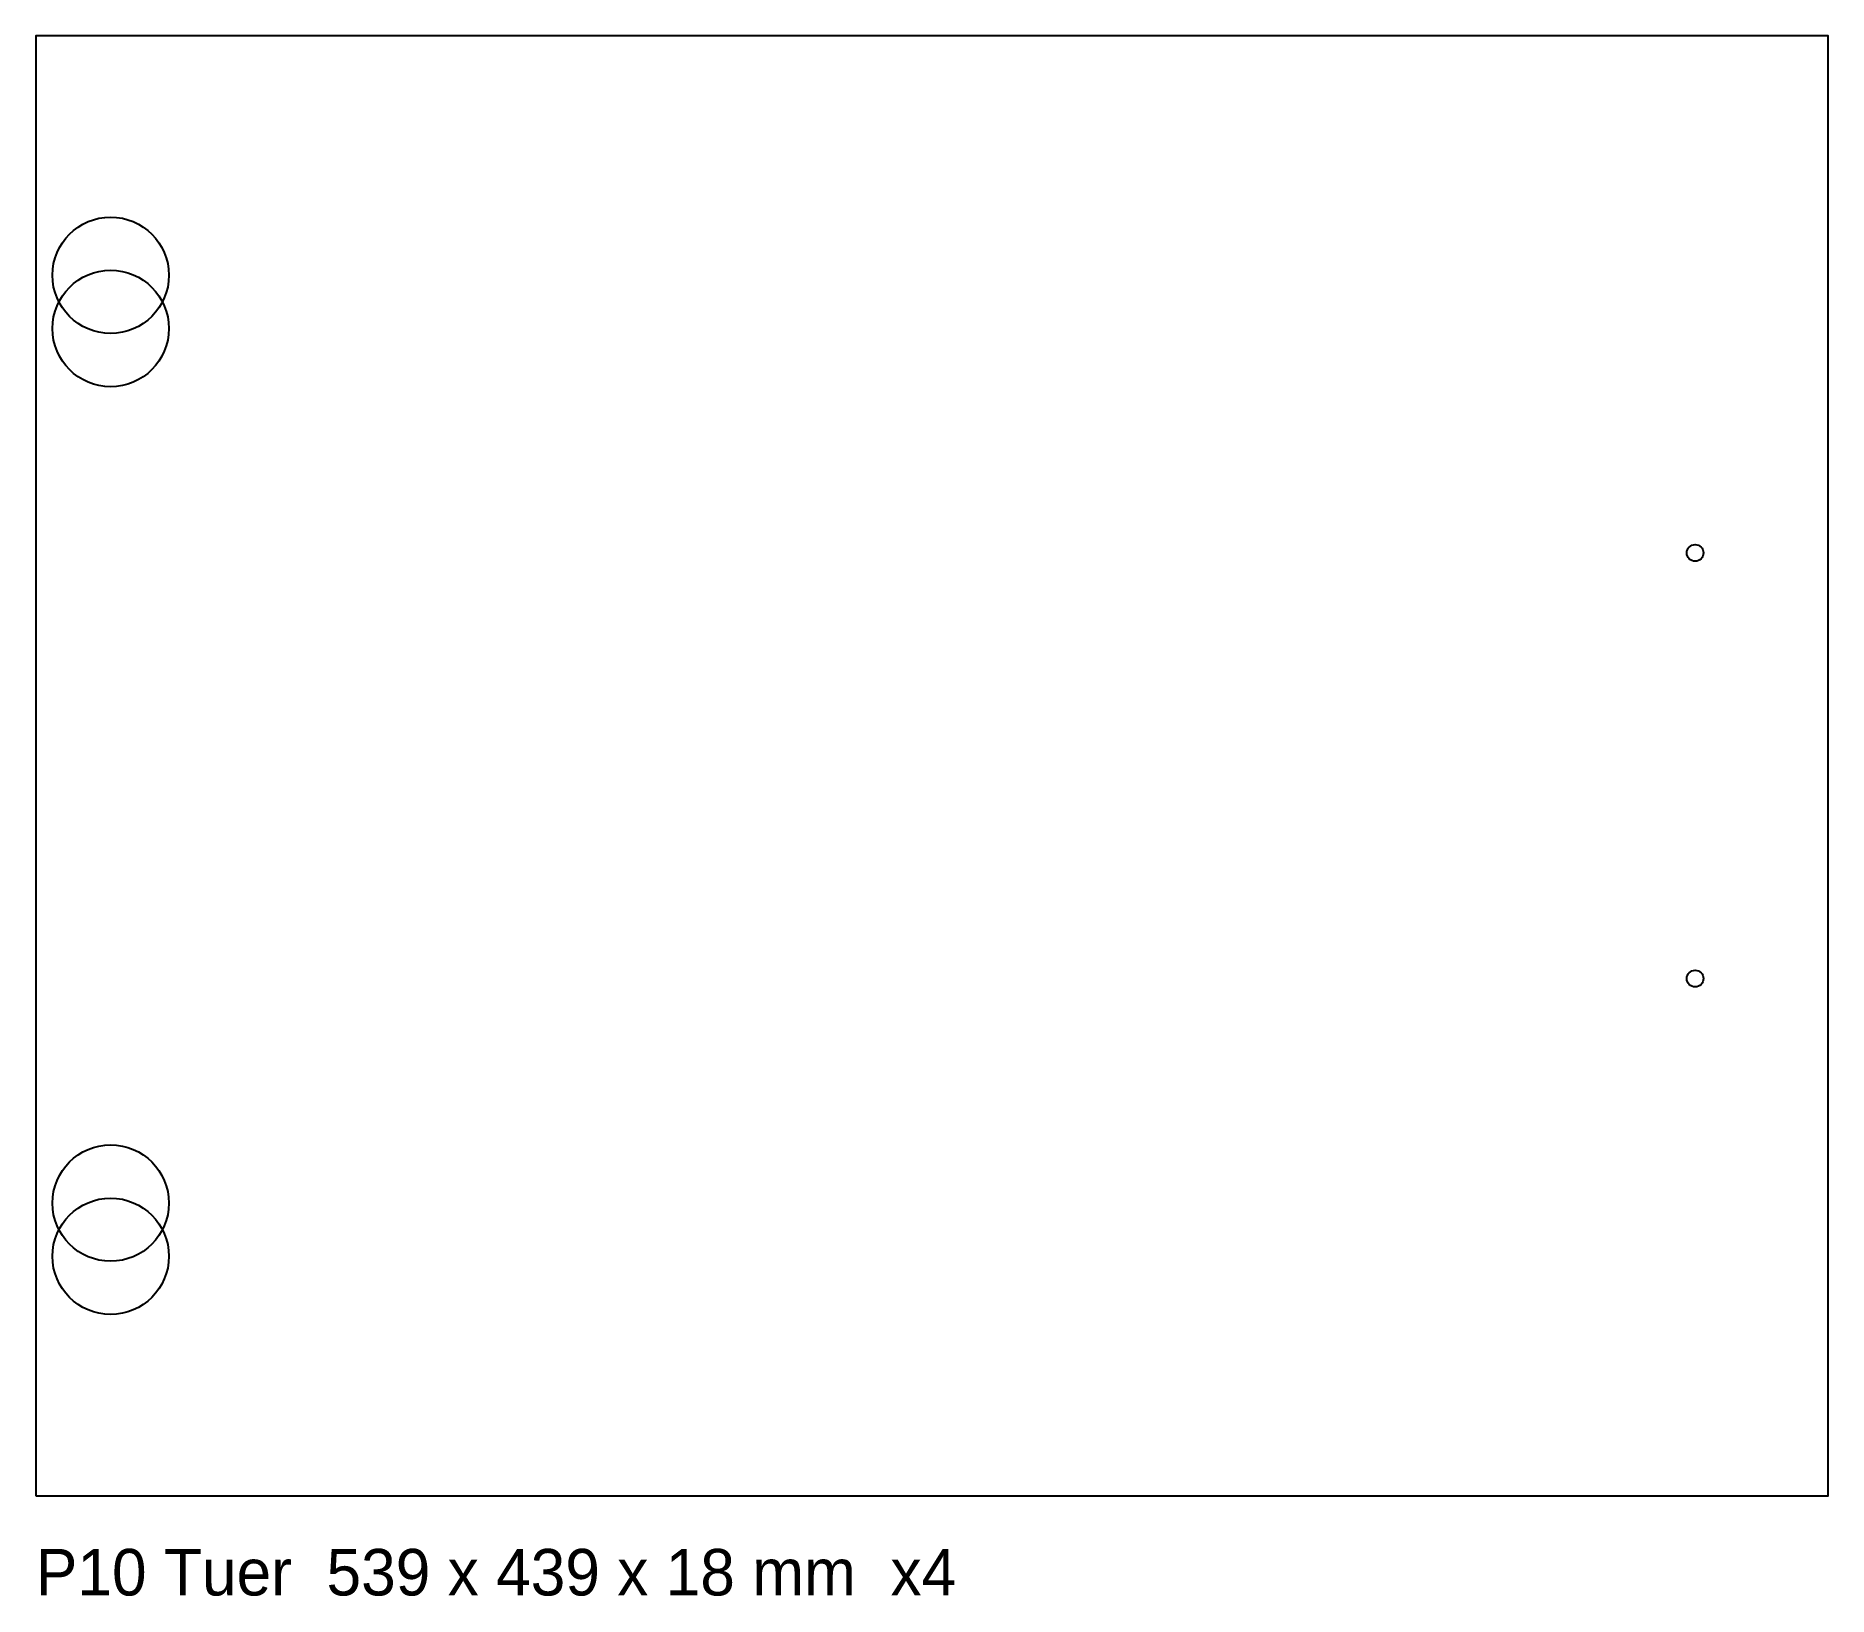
# Model space of a CAD drawing. Header units: millimetres. Extents: x 0 to 539, y -30 to 439.
import ezdxf

# ---------------------------------------------------------------- set-up
doc = ezdxf.new("R2010")
doc.units = ezdxf.units.MM
for name, color, linetype in [('HOLES_VARIANT_A', 3, 'Continuous'), ('HOLES_VARIANT_B', 5, 'Continuous'), ('OUTLINE', 7, 'Continuous'), ('TEXT', 8, 'Continuous')]:
    doc.layers.add(name, color=color, linetype=linetype)

msp = doc.modelspace()

# ---------------------------------------------------------------- linework, layer by layer
at = {"layer": 'HOLES_VARIANT_A'}
for centre, radius in [((22.5, 351), 17.5), ((499, 283.5), 2.5), ((499, 155.5), 2.5), ((22.5, 88), 17.5)]:
    msp.add_circle(centre, radius, dxfattribs=at)
at = {"layer": 'HOLES_VARIANT_B'}
for centre, radius in [((22.5, 367), 17.5), ((499, 283.5), 2.5), ((499, 155.5), 2.5), ((22.5, 72), 17.5)]:
    msp.add_circle(centre, radius, dxfattribs=at)
at = {"layer": 'OUTLINE'}
msp.add_lwpolyline([(0, 0), (539, 0), (539, 439), (0, 439)], close=True, dxfattribs=at)

# ---------------------------------------------------------------- texts
at = {"layer": 'TEXT'}
msp.add_text('P10 Tuer  539 x 439 x 18 mm  x4', height=14, dxfattribs=at).set_placement((0, -30))

doc.saveas('drawing.dxf')
